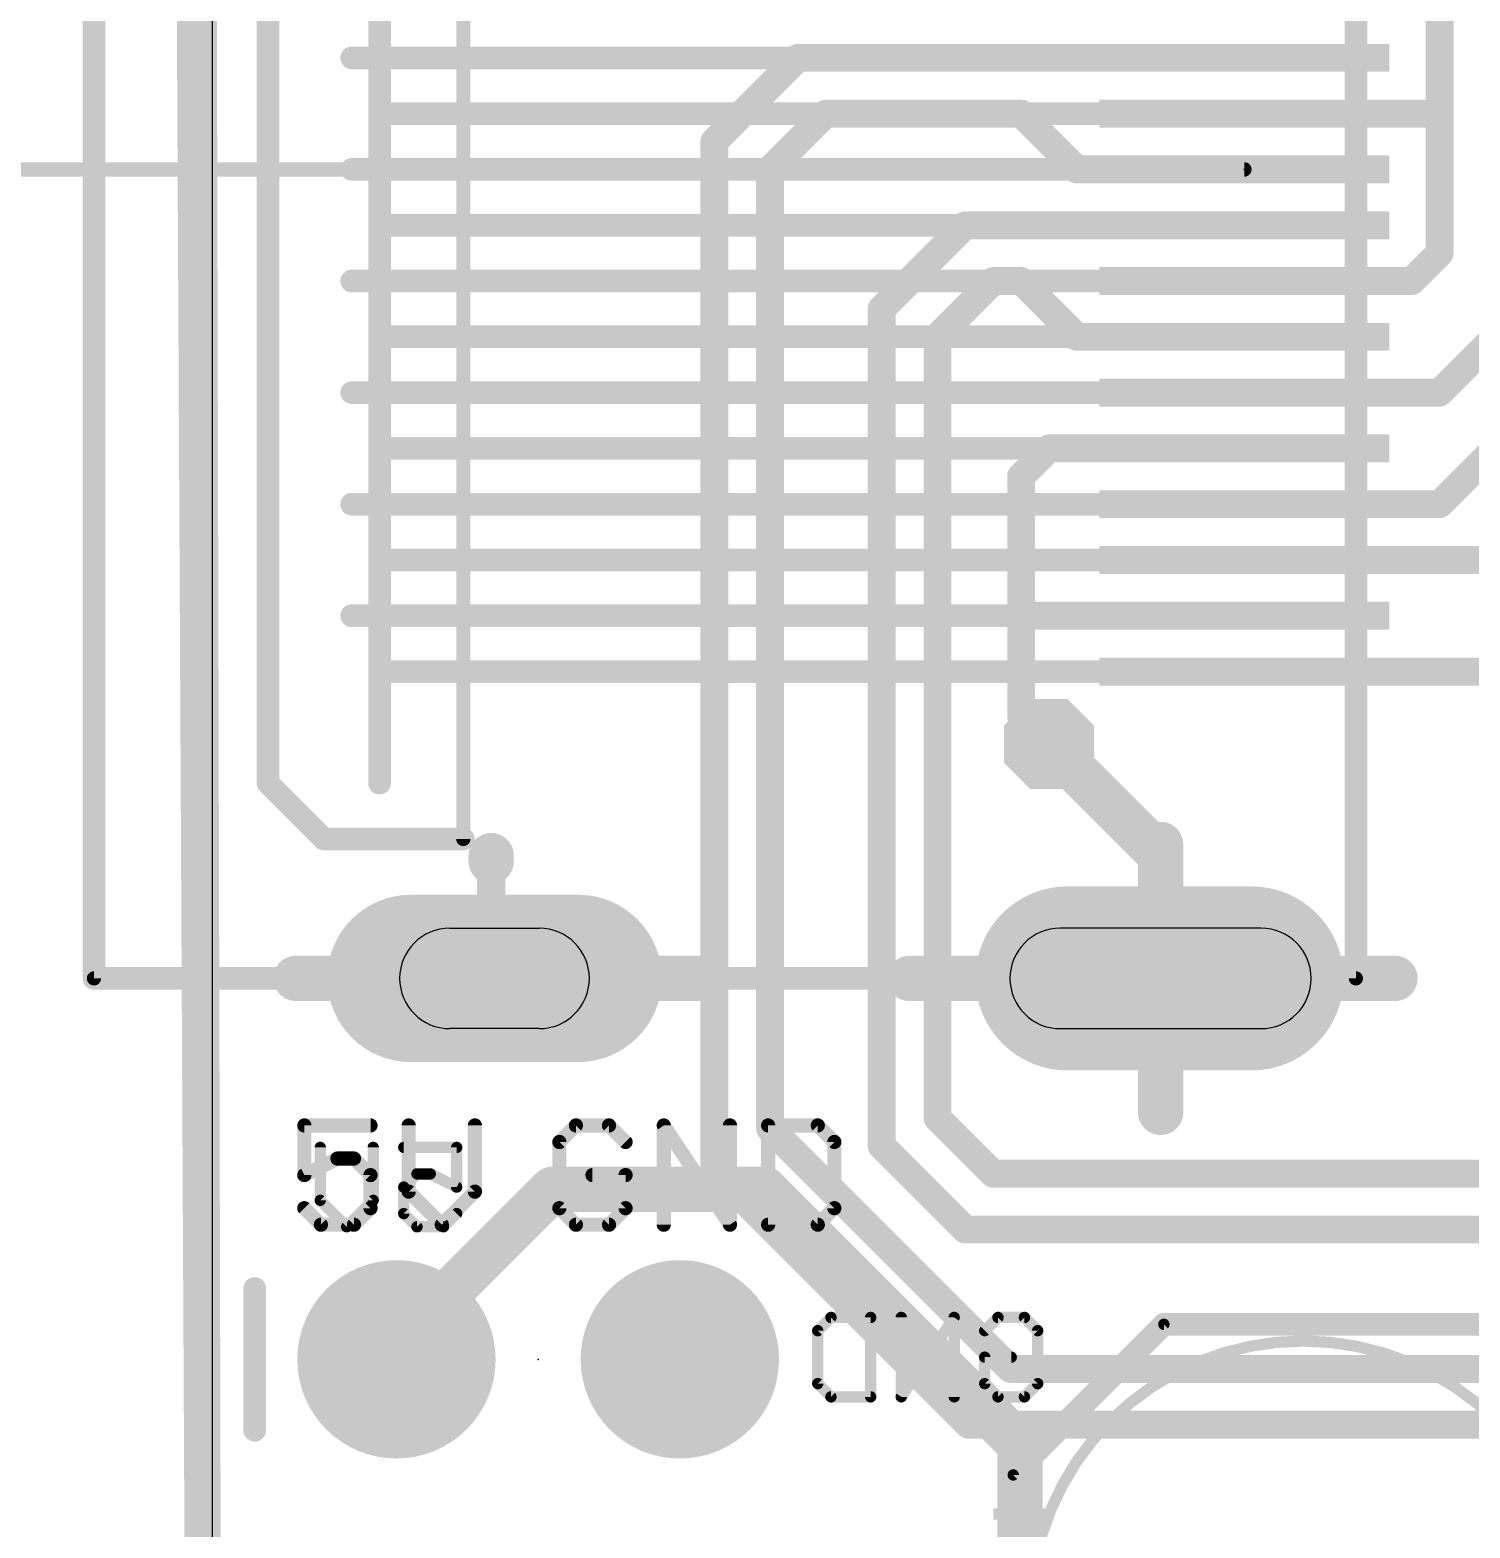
# Model space of a CAD drawing. Extents: x -30 to 79, y -8 to 63.
# Drawn here: x -1.63 to 11.27, y 19.82 to 33.25 of the extents above; entities that cross this region are included whole.
import ezdxf

# ---------------------------------------------------------------- set-up
doc = ezdxf.new("R2010")
doc.units = 0
for name, color, linetype in [('1', 12, 'CONTINUOUS'), ('16', 132, 'CONTINUOUS'), ('17', 110, 'CONTINUOUS'), ('18', 3, 'CONTINUOUS'), ('20', 53, 'CONTINUOUS'), ('21', 40, 'CONTINUOUS'), ('22', 6, 'CONTINUOUS'), ('23', 40, 'CONTINUOUS'), ('39', 12, 'CONTINUOUS'), ('41', 12, 'CONTINUOUS'), ('47', 253, 'CONTINUOUS'), ('51', 253, 'CONTINUOUS')]:
    doc.layers.add(name, color=color, linetype=linetype)

# ---------------------------------------------------------------- blocks, each defined once
blk = doc.blocks.new('RECT')
blk.add_solid([(-0.5, -0.5), (0.5, -0.5), (-0.5, 0.5), (0.5, 0.5)])
blk = doc.blocks.new('ROUNDP')
at = {"const_width": 0.5}
blk.add_lwpolyline([(0, -0.25, 1), (0, 0.25, 1), (0, -0.25)], format="xyb", dxfattribs=at)
blk = doc.blocks.new('LONGP100')
at = {"const_width": 1}
blk.add_lwpolyline([(-0.5, 0), (0.5, 0)], dxfattribs=at)
at = {"const_width": 0.5}
for points in [[(-0.5, 0.25, 1), (-0.5, -0.25)], [(0.5, -0.25, 1), (0.5, 0.25)]]:
    blk.add_lwpolyline(points, format="xyb", dxfattribs=at)
blk = doc.blocks.new('OCTAGONV')
at = {"const_width": 0.5}
blk.add_lwpolyline([(-0.25, -0.1036), (-0.25, 0.1036), (-0.1036, 0.25), (0.1036, 0.25), (0.25, 0.1036), (0.25, -0.1036), (0.1036, -0.25), (-0.1036, -0.25), (-0.25, -0.1036), (-0.25, 0.1036)], dxfattribs=at)

msp = doc.modelspace()

# ---------------------------------------------------------------- linework, layer by layer
at = {"layer": '1'}
for points, const_width in [([(0, 0), (-0.254, 50.762)], 0.3), ([(11, 32.5), (11, 35.25)], 0.25), ([(5.25, 33), (4.5, 32.25)], 0.25), ([(9.25, 33), (5.25, 33)], 0.25), ([(5.5, 32.5), (5, 32)], 0.25), ([(7.25, 32.5), (5.5, 32.5)], 0.25), ([(7.75, 32), (7.25, 32.5)], 0.25), ([(11, 32.5), (9.25, 32.5)], 0.25), ([(11, 31.25), (11, 32.5)], 0.25), ([(4.5, 32.25), (4.5, 23.028)], 0.25), ([(5, 32), (5, 23.405)], 0.25), ([(9.25, 32), (7.75, 32)], 0.25), ([(6.75, 31.5), (6, 30.75)], 0.25), ([(9.25, 31.5), (6.75, 31.5)], 0.25), ([(10.75, 31), (11, 31.25)], 0.25), ([(6.5, 30.5), (7, 31)], 0.25), ([(7, 31), (7.25, 31)], 0.25), ([(7.25, 31), (7.75, 30.5)], 0.25), ([(9.25, 31), (10.75, 31)], 0.25), ([(6, 30.75), (6, 23.25)], 0.25), ([(6.5, 23.5), (6.5, 30.5)], 0.25), ([(7.75, 30.5), (9.25, 30.5)], 0.25), ([(11, 30), (11.5, 30.5)], 0.25), ([(9.25, 30), (11, 30)], 0.25), ([(11, 29), (12, 30)], 0.25), ([(7.5, 29.5), (7.25, 29.25)], 0.25), ([(9.25, 29.5), (7.5, 29.5)], 0.25), ([(7.25, 29.25), (7.25, 28)], 0.25), ([(9.25, 29), (11, 29)], 0.25), ([(9.25, 28.5), (12, 28.5)], 0.25), ([(7.25, 28), (7.25, 27.1)], 0.25), ([(9.25, 28), (7.25, 28)], 0.25), ([(9.25, 27.5), (11.75, 27.5)], 0.25), ([(7.25, 27.1), (7.5, 26.85)], 0.25), ([(8.49, 25.86), (7.5, 26.85)], 0.4), ([(2.5, 25.85), (2.5, 25.8)], 0.4064), ([(8.5, 25.95), (8.5, 24.75)], 0.4064), ([(2.5, 24.75), (2.5, 25.8)], 0.254), ([(8.49, 24.75), (8.49, 25.86)], 0.3048), ([(0.75, 24.75), (2.5, 24.75)], 0.4064), ([(8.5, 24.75), (10.6, 24.75)], 0.4064), ([(5, 23.405), (7.155, 21.25)], 0.25), ([(7, 23), (6.5, 23.5)], 0.25), ([(6, 23.25), (6.75, 22.5)], 0.25), ([(4.5, 23.028), (6.778, 20.75)], 0.25), ([(15.75, 23), (7, 23)], 0.25), ([(16, 22.5), (6.75, 22.5)], 0.25), ([(7.155, 21.25), (16.75, 21.25)], 0.25), ([(6.778, 20.75), (17, 20.75)], 0.25)]:
    msp.add_lwpolyline(points, dxfattribs=dict(at, const_width=const_width))
for points, const_width in [([(5.25, 33.0625, 1), (5.25, 32.9375)], 0.125), ([(5.2942, 32.9558, 1), (5.2058, 33.0442)], 0.125), ([(9.25, 32.9375, 1), (9.25, 33.0625)], 0.125), ([(5.5, 32.5625, 1), (5.5, 32.4375)], 0.125), ([(5.5442, 32.4558, 1), (5.4558, 32.5442)], 0.125), ([(7.2942, 32.5442, 1), (7.2058, 32.4558)], 0.125), ([(7.25, 32.4375, 1), (7.25, 32.5625)], 0.125), ([(9.25, 32.5625, 1), (9.25, 32.4375)], 0.125), ([(11.0625, 32.5, 1), (10.9375, 32.5)], 0.125), ([(11, 32.4375, 1), (11, 32.5625)], 0.125), ([(10.9375, 32.5, 1), (11.0625, 32.5)], 0.125), ([(4.5625, 32.25, 1), (4.4375, 32.25)], 0.125), ([(4.4558, 32.2942, 1), (4.5442, 32.2058)], 0.125), ([(5.0625, 32, 1), (4.9375, 32)], 0.125), ([(4.9558, 32.0442, 1), (5.0442, 31.9558)], 0.125), ([(7.75, 32.0625, 1), (7.75, 31.9375)], 0.125), ([(7.7058, 31.9558, 1), (7.7942, 32.0442)], 0.125), ([(9.25, 31.9375, 1), (9.25, 32.0625)], 0.125), ([(6.75, 31.5625, 1), (6.75, 31.4375)], 0.125), ([(6.7942, 31.4558, 1), (6.7058, 31.5442)], 0.125), ([(9.25, 31.4375, 1), (9.25, 31.5625)], 0.125), ([(10.9375, 31.25, 1), (11.0625, 31.25)], 0.125), ([(11.0442, 31.2058, 1), (10.9558, 31.2942)], 0.125), ([(7, 31.0625, 1), (7, 30.9375)], 0.125), ([(7.0442, 30.9558, 1), (6.9558, 31.0442)], 0.125), ([(7.2942, 31.0442, 1), (7.2058, 30.9558)], 0.125), ([(7.25, 30.9375, 1), (7.25, 31.0625)], 0.125), ([(9.25, 31.0625, 1), (9.25, 30.9375)], 0.125), ([(10.7058, 31.0442, 1), (10.7942, 30.9558)], 0.125), ([(10.75, 30.9375, 1), (10.75, 31.0625)], 0.125), ([(6.0625, 30.75, 1), (5.9375, 30.75)], 0.125), ([(5.9558, 30.7942, 1), (6.0442, 30.7058)], 0.125), ([(6.5625, 30.5, 1), (6.4375, 30.5)], 0.125), ([(7.75, 30.5625, 1), (7.75, 30.4375)], 0.125), ([(9.25, 30.4375, 1), (9.25, 30.5625)], 0.125), ([(6.4558, 30.5442, 1), (6.5442, 30.4558)], 0.125), ([(7.7058, 30.4558, 1), (7.7942, 30.5442)], 0.125), ([(9.25, 30.0625, 1), (9.25, 29.9375)], 0.125), ([(10.9558, 30.0442, 1), (11.0442, 29.9558)], 0.125), ([(11, 29.9375, 1), (11, 30.0625)], 0.125), ([(7.5, 29.5625, 1), (7.5, 29.4375)], 0.125), ([(7.5442, 29.4558, 1), (7.4558, 29.5442)], 0.125), ([(9.25, 29.4375, 1), (9.25, 29.5625)], 0.125), ([(7.3125, 29.25, 1), (7.1875, 29.25)], 0.125), ([(7.2058, 29.2942, 1), (7.2942, 29.2058)], 0.125), ([(9.25, 29.0625, 1), (9.25, 28.9375)], 0.125), ([(10.9558, 29.0442, 1), (11.0442, 28.9558)], 0.125), ([(11, 28.9375, 1), (11, 29.0625)], 0.125), ([(9.25, 28.5625, 1), (9.25, 28.4375)], 0.125), ([(7.3125, 28, 1), (7.1875, 28)], 0.125), ([(7.25, 28.0625, 1), (7.25, 27.9375)], 0.125), ([(7.1875, 28, 1), (7.3125, 28)], 0.125), ([(9.25, 27.9375, 1), (9.25, 28.0625)], 0.125), ([(9.25, 27.5625, 1), (9.25, 27.4375)], 0.125), ([(7.2942, 27.1442, 1), (7.2058, 27.0558)], 0.125), ([(7.1875, 27.1, 1), (7.3125, 27.1)], 0.125), ([(7.5707, 26.9207, 1), (7.4293, 26.7793)], 0.2), ([(7.4558, 26.8058, 1), (7.5442, 26.8942)], 0.125), ([(2.6016, 25.85, 1), (2.3984, 25.85)], 0.2032), ([(8.6016, 25.95, 1), (8.3984, 25.95)], 0.2032), ([(2.5635, 25.8, 1), (2.4365, 25.8)], 0.127), ([(8.4193, 25.7893, 1), (8.5607, 25.9307)], 0.2), ([(8.5662, 25.86, 1), (8.4138, 25.86)], 0.1524), ([(2.3984, 25.8, 1), (2.6016, 25.8)], 0.2032), ([(0.75, 24.8516, 1), (0.75, 24.6484)], 0.2032), ([(2.5, 24.6484, 1), (2.5, 24.8516)], 0.2032), ([(8.5, 24.8516, 1), (8.5, 24.6484)], 0.2032), ([(8.3984, 24.75, 1), (8.6016, 24.75)], 0.2032), ([(10.6, 24.6484, 1), (10.6, 24.8516)], 0.2032), ([(2.4365, 24.75, 1), (2.5635, 24.75)], 0.127), ([(8.4138, 24.75, 1), (8.5662, 24.75)], 0.1524), ([(5.0442, 23.4492, 1), (4.9558, 23.3608)], 0.125), ([(6.5442, 23.5442, 1), (6.4558, 23.4558)], 0.125), ([(6.4375, 23.5, 1), (6.5625, 23.5)], 0.125), ([(4.9375, 23.405, 1), (5.0625, 23.405)], 0.125), ([(6.0442, 23.2942, 1), (5.9558, 23.2058)], 0.125), ([(5.9375, 23.25, 1), (6.0625, 23.25)], 0.125), ([(4.5442, 23.0722, 1), (4.4558, 22.9838)], 0.125), ([(7, 23.0625, 1), (7, 22.9375)], 0.125), ([(6.9558, 22.9558, 1), (7.0442, 23.0442)], 0.125), ([(4.4375, 23.028, 1), (4.5625, 23.028)], 0.125), ([(6.75, 22.5625, 1), (6.75, 22.4375)], 0.125), ([(6.7058, 22.4558, 1), (6.7942, 22.5442)], 0.125), ([(7.155, 21.3125, 1), (7.155, 21.1875)], 0.125), ([(7.1108, 21.2058, 1), (7.1992, 21.2942)], 0.125), ([(6.778, 20.8125, 1), (6.778, 20.6875)], 0.125), ([(6.7338, 20.7058, 1), (6.8222, 20.7942)], 0.125)]:
    msp.add_lwpolyline(points, format="xyb", dxfattribs=dict(at, const_width=const_width))
at = {"layer": '16'}
for points, const_width in [([(0, 0), (-0.127, 50.889)], 0.25), ([(8.5, 25.95), (8.5, 23.55)], 0.4064), ([(0.75, 24.75), (4.35, 24.75)], 0.4064), ([(6.25, 24.75), (10.55, 24.75)], 0.4064), ([(1.651, 21.463), (3.048, 22.86)], 0.4064), ([(3.048, 22.86), (4.953, 22.86)], 0.4064), ([(4.953, 22.86), (7.239, 20.574)], 0.4064), ([(1.651, 21.336), (1.651, 21.463)], 0.4064), ([(7.239, 20.574), (7.239, 18.811)], 0.4064)]:
    msp.add_lwpolyline(points, dxfattribs=dict(at, const_width=const_width))
at = {"layer": '16', "const_width": 0.2032}
for points in [[(8.6016, 25.95, 1), (8.3984, 25.95)], [(0.75, 24.8516, 1), (0.75, 24.6484)], [(4.35, 24.6484, 1), (4.35, 24.8516)], [(6.25, 24.8516, 1), (6.25, 24.6484)], [(10.55, 24.6484, 1), (10.55, 24.8516)], [(8.3984, 23.55, 1), (8.6016, 23.55)], [(3.048, 22.9616, 1), (3.048, 22.7584)], [(3.1198, 22.7882, 1), (2.9762, 22.9318)], [(5.0248, 22.9318, 1), (4.8812, 22.7882)], [(4.953, 22.7584, 1), (4.953, 22.9616)], [(1.7526, 21.463, 1), (1.5494, 21.463)], [(1.5792, 21.5348, 1), (1.7228, 21.3912)], [(1.5494, 21.336, 1), (1.7526, 21.336)], [(7.3406, 20.574, 1), (7.1374, 20.574)], [(7.1672, 20.5022, 1), (7.3108, 20.6458)]]:
    msp.add_lwpolyline(points, format="xyb", dxfattribs=at)
at = {"layer": '20'}
for p, q in [((0, 45.72), (0, 5.08)), ((2.13, 25.2), (2.93, 25.2)), ((9.4, 25.2), (7.6, 25.2)), ((2.93, 24.3), (2.13, 24.3)), ((7.6, 24.3), (9.4, 24.3))]:
    msp.add_line(p, q, dxfattribs=at)
for centre, start, end in [((2.13, 24.75), 90, 180), ((2.93, 24.75), 0, 90), ((7.6, 24.75), 90, 180), ((9.4, 24.75), 0, 90), ((2.13, 24.75), 180, 270), ((2.93, 24.75), 270, 0), ((7.6, 24.75), 180, 270), ((9.4, 24.75), 270, 0)]:
    msp.add_arc(centre, 0.45, start, end, dxfattribs=at)
at = {"layer": '21'}
for points, const_width in [([(-1.06, 39.25), (-1.06, 24.75)], 0.2032), ([(10.25, 27), (10.25, 25.25)], 0.2032), ([(-1.06, 24.75), (0.75, 24.75)], 0.2032), ([(4.25, 24.75), (6.5, 24.75)], 0.2032), ([(1.4187, 23.4323), (0.8255, 23.4323)], 0.127), ([(0.8255, 23.4323), (0.8255, 22.9874)], 0.127), ([(1.761, 23.4323), (1.761, 22.8391)], 0.127), ([(2.3542, 22.8391), (2.3542, 23.4323)], 0.127), ([(3.2598, 23.4323), (3.1115, 23.284)], 0.127), ([(3.5564, 23.4323), (3.2598, 23.4323)], 0.127), ([(3.7047, 23.284), (3.5564, 23.4323)], 0.127), ([(4.047, 22.5425), (4.047, 23.4323)], 0.127), ([(4.047, 23.4323), (4.6402, 22.5425)], 0.127), ([(4.6402, 22.5425), (4.6402, 23.4323)], 0.127), ([(4.9825, 23.4323), (4.9825, 22.5425)], 0.127), ([(5.4274, 23.4323), (4.9825, 23.4323)], 0.127), ([(5.5757, 23.284), (5.4274, 23.4323)], 0.127), ([(3.1115, 23.284), (3.1115, 22.6908)], 0.127), ([(5.5757, 22.6908), (5.5757, 23.284)], 0.127), ([(0.8255, 22.9874), (1.1221, 23.1357)], 0.127), ([(1.1221, 23.1357), (1.2704, 23.1357)], 0.127), ([(1.2704, 23.1357), (1.4187, 22.9874)], 0.127), ([(1.4187, 22.9874), (1.4187, 22.6908)], 0.127), ([(3.7047, 22.9874), (3.4081, 22.9874)], 0.127), ([(3.7047, 22.6908), (3.7047, 22.9874)], 0.127), ([(1.761, 22.8391), (2.0576, 22.5425)], 0.127), ([(2.0576, 22.5425), (2.3542, 22.8391)], 0.127), ([(0.9738, 22.5425), (0.8255, 22.6908)], 0.127), ([(1.4187, 22.6908), (1.2704, 22.5425)], 0.127), ([(3.1115, 22.6908), (3.2598, 22.5425)], 0.127), ([(3.5564, 22.5425), (3.7047, 22.6908)], 0.127), ([(5.4274, 22.5425), (5.5757, 22.6908)], 0.127), ([(1.2704, 22.5425), (0.9738, 22.5425)], 0.127), ([(3.2598, 22.5425), (3.5564, 22.5425)], 0.127), ([(4.9825, 22.5425), (5.4274, 22.5425)], 0.127), ([(7.179, 20.3), (8.529, 21.65)], 0.2032), ([(8.529, 21.65), (12.379, 21.65)], 0.2032), ([(7.179, 20), (7.179, 20.3)], 0.2032)]:
    msp.add_lwpolyline(points, dxfattribs=dict(at, const_width=const_width))
for points, const_width in [([(10.3008, 27, 1), (10.1992, 27)], 0.1016), ([(10.1992, 25.25, 1), (10.3008, 25.25)], 0.1016), ([(-1.06, 24.8008, 1), (-1.06, 24.6992)], 0.1016), ([(0.75, 24.6992, 1), (0.75, 24.8008)], 0.1016), ([(4.25, 24.8008, 1), (4.25, 24.6992)], 0.1016), ([(6.5, 24.6992, 1), (6.5, 24.8008)], 0.1016), ([(-1.1108, 24.75, 1), (-1.0092, 24.75)], 0.1016), ([(0.8573, 23.4323, 1), (0.7937, 23.4323)], 0.0635), ([(0.8255, 23.464, 1), (0.8255, 23.4005)], 0.0635), ([(1.4187, 23.4005, 1), (1.4187, 23.464)], 0.0635), ([(1.7928, 23.4323, 1), (1.7293, 23.4323)], 0.0635), ([(2.3859, 23.4323, 1), (2.3224, 23.4323)], 0.0635), ([(3.2598, 23.464, 1), (3.2598, 23.4005)], 0.0635), ([(3.2822, 23.4098, 1), (3.2373, 23.4547)], 0.0635), ([(3.5788, 23.4547, 1), (3.5339, 23.4098)], 0.0635), ([(3.5564, 23.4005, 1), (3.5564, 23.464)], 0.0635), ([(4.0788, 23.4323, 1), (4.0153, 23.4323)], 0.0635), ([(4.0734, 23.4499, 1), (4.0206, 23.4146)], 0.0635), ([(4.6719, 23.4323, 1), (4.6084, 23.4323)], 0.0635), ([(5.0143, 23.4323, 1), (4.9508, 23.4323)], 0.0635), ([(4.9825, 23.464, 1), (4.9825, 23.4005)], 0.0635), ([(5.4499, 23.4547, 1), (5.405, 23.4098)], 0.0635), ([(5.4274, 23.4005, 1), (5.4274, 23.464)], 0.0635), ([(3.1433, 23.284, 1), (3.0797, 23.284)], 0.0635), ([(3.089, 23.3064, 1), (3.134, 23.2615)], 0.0635), ([(3.6822, 23.2615, 1), (3.7271, 23.3064)], 0.0635), ([(5.6075, 23.284, 1), (5.544, 23.284)], 0.0635), ([(5.5533, 23.2615, 1), (5.5982, 23.3064)], 0.0635), ([(1.1221, 23.1674, 1), (1.1221, 23.1039)], 0.0635), ([(1.1363, 23.1073, 1), (1.1079, 23.1641)], 0.0635), ([(1.2928, 23.1581, 1), (1.2479, 23.1132)], 0.0635), ([(1.2704, 23.1039, 1), (1.2704, 23.1674)], 0.0635), ([(0.7937, 22.9874, 1), (0.8573, 22.9874)], 0.0635), ([(0.8113, 23.0158, 1), (0.8397, 22.959)], 0.0635), ([(1.4504, 22.9874, 1), (1.3869, 22.9874)], 0.0635), ([(1.3962, 22.9649, 1), (1.4411, 23.0098)], 0.0635), ([(3.4081, 23.0191, 1), (3.4081, 22.9556)], 0.0635), ([(3.7364, 22.9874, 1), (3.6729, 22.9874)], 0.0635), ([(3.7047, 22.9556, 1), (3.7047, 23.0191)], 0.0635), ([(1.7835, 22.8615, 1), (1.7386, 22.8166)], 0.0635), ([(1.7293, 22.8391, 1), (1.7928, 22.8391)], 0.0635), ([(2.3224, 22.8391, 1), (2.3859, 22.8391)], 0.0635), ([(2.3766, 22.8166, 1), (2.3317, 22.8615)], 0.0635), ([(0.848, 22.7132, 1), (0.803, 22.6683)], 0.0635), ([(1.3869, 22.6908, 1), (1.4504, 22.6908)], 0.0635), ([(1.4411, 22.6683, 1), (1.3962, 22.7132)], 0.0635), ([(3.0797, 22.6908, 1), (3.1433, 22.6908)], 0.0635), ([(3.134, 22.7132, 1), (3.089, 22.6683)], 0.0635), ([(3.6729, 22.6908, 1), (3.7364, 22.6908)], 0.0635), ([(3.7271, 22.6683, 1), (3.6822, 22.7132)], 0.0635), ([(5.544, 22.6908, 1), (5.6075, 22.6908)], 0.0635), ([(5.5982, 22.6683, 1), (5.5533, 22.7132)], 0.0635), ([(0.9738, 22.5742, 1), (0.9738, 22.5108)], 0.0635), ([(0.9513, 22.52, 1), (0.9962, 22.565)], 0.0635), ([(1.2479, 22.565, 1), (1.2928, 22.52)], 0.0635), ([(1.2704, 22.5108, 1), (1.2704, 22.5742)], 0.0635), ([(2.0352, 22.565, 1), (2.0801, 22.52)], 0.0635), ([(2.0352, 22.52, 1), (2.0801, 22.565)], 0.0635), ([(3.2598, 22.5742, 1), (3.2598, 22.5108)], 0.0635), ([(3.2373, 22.52, 1), (3.2822, 22.565)], 0.0635), ([(3.5339, 22.565, 1), (3.5788, 22.52)], 0.0635), ([(3.5564, 22.5108, 1), (3.5564, 22.5742)], 0.0635), ([(4.0153, 22.5425, 1), (4.0788, 22.5425)], 0.0635), ([(4.6084, 22.5425, 1), (4.6719, 22.5425)], 0.0635), ([(4.6138, 22.5249, 1), (4.6666, 22.5601)], 0.0635), ([(4.9825, 22.5742, 1), (4.9825, 22.5108)], 0.0635), ([(4.9508, 22.5425, 1), (5.0143, 22.5425)], 0.0635), ([(5.405, 22.565, 1), (5.4499, 22.52)], 0.0635), ([(5.4274, 22.5108, 1), (5.4274, 22.5742)], 0.0635), ([(8.529, 21.7008, 1), (8.529, 21.5992)], 0.1016), ([(8.5649, 21.6141, 1), (8.4931, 21.6859)], 0.1016), ([(7.2298, 20.3, 1), (7.1282, 20.3)], 0.1016), ([(7.1431, 20.3359, 1), (7.2149, 20.2641)], 0.1016), ([(7.1282, 20, 1), (7.2298, 20)], 0.1016)]:
    msp.add_lwpolyline(points, format="xyb", dxfattribs=dict(at, const_width=const_width))
at = {"layer": '22', "const_width": 0.1016}
for points in [[(0.9682, 22.7611), (0.9682, 23.2356)], [(1.4428, 23.2356), (1.4428, 22.7611)], [(1.7167, 23.2356), (2.1912, 23.2356)], [(2.1912, 23.2356), (2.1912, 22.8797)], [(1.8353, 22.9983), (1.7167, 22.8797)], [(1.9539, 22.9983), (1.8353, 22.9983)], [(2.1912, 22.8797), (1.9539, 22.9983)], [(1.7167, 22.8797), (1.7167, 22.6424)], [(1.2055, 22.5238), (0.9682, 22.7611)], [(1.4428, 22.7611), (1.2055, 22.5238)], [(1.7167, 22.6424), (1.8353, 22.5238)], [(2.0726, 22.5238), (2.1912, 22.6424)], [(1.8353, 22.5238), (2.0726, 22.5238)], [(5.4268, 21.593), (5.5455, 21.7116)], [(5.5455, 21.7116), (5.9014, 21.7116)], [(5.9014, 21.7116), (5.9014, 20.9998)], [(6.6498, 21.7116), (6.1752, 20.9998)], [(6.1752, 20.9998), (6.1752, 21.7116)], [(6.6498, 20.9998), (6.6498, 21.7116)], [(6.9237, 21.593), (7.0423, 21.7116)], [(7.0423, 21.7116), (7.2796, 21.7116)], [(7.2796, 21.7116), (7.3982, 21.593)], [(5.4268, 21.1184), (5.4268, 21.593)], [(7.3982, 21.593), (7.3982, 21.1184)], [(6.9237, 21.1184), (6.9237, 21.3557)], [(6.9237, 21.3557), (7.1609, 21.3557)], [(5.5455, 20.9998), (5.4268, 21.1184)], [(7.0423, 20.9998), (6.9237, 21.1184)], [(7.3982, 21.1184), (7.2796, 20.9998)], [(5.9014, 20.9998), (5.5455, 20.9998)], [(7.2796, 20.9998), (7.0423, 20.9998)]]:
    msp.add_lwpolyline(points, dxfattribs=at)
at = {"layer": '22', "const_width": 0.0508}
for points in [[(0.9936, 23.2356, 1), (0.9428, 23.2356)], [(1.4682, 23.2356, 1), (1.4174, 23.2356)], [(1.7167, 23.261, 1), (1.7167, 23.2102)], [(2.2166, 23.2356, 1), (2.1658, 23.2356)], [(2.1912, 23.2102, 1), (2.1912, 23.261)], [(1.8353, 23.0237, 1), (1.8353, 22.9729)], [(1.8533, 22.9804, 1), (1.8173, 23.0163)], [(1.9653, 23.0211, 1), (1.9426, 22.9756)], [(1.9539, 22.9729, 1), (1.9539, 23.0237)], [(1.6987, 22.8977, 1), (1.7346, 22.8617)], [(1.7421, 22.8797, 1), (1.6913, 22.8797)], [(2.1658, 22.8797, 1), (2.2166, 22.8797)], [(2.1798, 22.857, 1), (2.2026, 22.9024)], [(0.9428, 22.7611, 1), (0.9936, 22.7611)], [(0.9862, 22.779, 1), (0.9503, 22.7431)], [(1.4174, 22.7611, 1), (1.4682, 22.7611)], [(1.4607, 22.7431, 1), (1.4248, 22.779)], [(1.7346, 22.6604, 1), (1.6987, 22.6245)], [(2.2092, 22.6245, 1), (2.1732, 22.6604)], [(1.1876, 22.5418, 1), (1.2235, 22.5058)], [(1.1876, 22.5058, 1), (1.2235, 22.5418)], [(1.6913, 22.6424, 1), (1.7421, 22.6424)], [(1.8353, 22.5492, 1), (1.8353, 22.4984)], [(1.8173, 22.5058, 1), (1.8533, 22.5418)], [(2.0546, 22.5418, 1), (2.0905, 22.5058)], [(2.0726, 22.4984, 1), (2.0726, 22.5492)], [(5.5455, 21.737, 1), (5.5455, 21.6862)], [(5.5634, 21.6936, 1), (5.5275, 21.7296)], [(5.9268, 21.7116, 1), (5.876, 21.7116)], [(5.9014, 21.6862, 1), (5.9014, 21.737)], [(6.2006, 21.7116, 1), (6.1498, 21.7116)], [(6.6752, 21.7116, 1), (6.6244, 21.7116)], [(6.6709, 21.6975, 1), (6.6287, 21.7257)], [(7.0423, 21.737, 1), (7.0423, 21.6862)], [(7.0603, 21.6936, 1), (7.0243, 21.7296)], [(7.2975, 21.7296, 1), (7.2616, 21.6936)], [(7.2796, 21.6862, 1), (7.2796, 21.737)], [(5.4522, 21.593, 1), (5.4014, 21.593)], [(5.4089, 21.6109, 1), (5.4448, 21.575)], [(6.9057, 21.6109, 1), (6.9416, 21.575)], [(7.4236, 21.593, 1), (7.3728, 21.593)], [(7.3802, 21.575, 1), (7.4162, 21.6109)], [(6.9491, 21.3557, 1), (6.8983, 21.3557)], [(6.9237, 21.3811, 1), (6.9237, 21.3303)], [(7.1609, 21.3303, 1), (7.1609, 21.3811)], [(5.4014, 21.1184, 1), (5.4522, 21.1184)], [(5.4448, 21.1364, 1), (5.4089, 21.1005)], [(6.9416, 21.1364, 1), (6.9057, 21.1005)], [(6.8983, 21.1184, 1), (6.9491, 21.1184)], [(7.3728, 21.1184, 1), (7.4236, 21.1184)], [(7.4162, 21.1005, 1), (7.3802, 21.1364)], [(5.5455, 21.0252, 1), (5.5455, 20.9744)], [(5.5275, 20.9818, 1), (5.5634, 21.0178)], [(5.876, 20.9998, 1), (5.9268, 20.9998)], [(5.9014, 20.9744, 1), (5.9014, 21.0252)], [(6.1541, 21.0139, 1), (6.1964, 20.9857)], [(6.1498, 20.9998, 1), (6.2006, 20.9998)], [(6.6244, 20.9998, 1), (6.6752, 20.9998)], [(7.0423, 21.0252, 1), (7.0423, 20.9744)], [(7.0243, 20.9818, 1), (7.0603, 21.0178)], [(7.2616, 21.0178, 1), (7.2975, 20.9818)], [(7.2796, 20.9744, 1), (7.2796, 21.0252)]]:
    msp.add_lwpolyline(points, format="xyb", dxfattribs=at)
at = {"layer": '23'}
for p in [(9.25, 32), (2.921, 21.336)]:
    msp.add_point(p, dxfattribs=at)
at = {"layer": '39', "const_width": 0.127}
for points in [[(-1.06, 39.25), (-1.06, 24.75)], [(10.25, 39.25), (10.25, 24.75)], [(-1.06, 24.75), (10.25, 24.75)]]:
    msp.add_lwpolyline(points, dxfattribs=at)
at = {"layer": '39', "const_width": 0.0635}
for points in [[(-1.06, 24.7817, 1), (-1.06, 24.7183)], [(-1.0917, 24.75, 1), (-1.0283, 24.75)], [(10.2182, 24.75, 1), (10.2818, 24.75)], [(10.25, 24.7183, 1), (10.25, 24.7817)]]:
    msp.add_lwpolyline(points, format="xyb", dxfattribs=at)
at = {"layer": '47', "const_width": 0.13}
msp.add_lwpolyline([(9.25, 32), (-12.999, 32)], dxfattribs=at)
at = {"layer": '47', "const_width": 0.065}
msp.add_lwpolyline([(9.25, 31.9675, 1), (9.25, 32.0325)], format="xyb", dxfattribs=at)
at = {"layer": '51'}
for points, const_width in [([(-1.06, 39.25), (-1.06, 24.75)], 0.2032), ([(10.25, 39.25), (10.25, 24.75)], 0.2032), ([(2.25, 38), (2.25, 26)], 0.127), ([(0.5, 26.5), (0.5, 37.5)], 0.2032), ([(1.5, 33.5), (1.5, 33)], 0.2032), ([(1.5, 33), (1.25, 33)], 0.2032), ([(1.5, 33), (1.5, 32.5)], 0.2032), ([(8, 33), (1.5, 33)], 0.2032), ([(1.5, 32.5), (1.5, 32)], 0.2032), ([(1.5, 32.5), (1.75, 32.5)], 0.2032), ([(8, 32.5), (1.75, 32.5)], 0.2032), ([(1.5, 32), (1.25, 32)], 0.2032), ([(1.5, 32), (1.5, 31.5)], 0.2032), ([(8, 32), (1.5, 32)], 0.2032), ([(1.5, 31.5), (1.5, 31)], 0.2032), ([(1.5, 31.5), (1.75, 31.5)], 0.2032), ([(8, 31.5), (1.75, 31.5)], 0.2032), ([(1.5, 31), (1.25, 31)], 0.2032), ([(1.5, 31), (1.5, 30.5)], 0.2032), ([(8, 31), (1.5, 31)], 0.2032), ([(1.5, 30.5), (1.5, 30)], 0.2032), ([(1.5, 30.5), (1.75, 30.5)], 0.2032), ([(8, 30.5), (1.75, 30.5)], 0.2032), ([(1.5, 30), (1.25, 30)], 0.2032), ([(1.5, 30), (1.5, 29.5)], 0.2032), ([(8, 30), (1.5, 30)], 0.2032), ([(1.5, 29.5), (1.5, 29)], 0.2032), ([(1.5, 29.5), (1.75, 29.5)], 0.2032), ([(8, 29.5), (1.75, 29.5)], 0.2032), ([(1.5, 29), (1.25, 29)], 0.2032), ([(1.5, 29), (1.5, 28.5)], 0.2032), ([(8, 29), (1.5, 29)], 0.2032), ([(1.5, 28.5), (1.5, 28)], 0.2032), ([(1.5, 28.5), (1.75, 28.5)], 0.2032), ([(8, 28.5), (1.75, 28.5)], 0.2032), ([(1.5, 28), (1.25, 28)], 0.2032), ([(1.5, 28), (1.5, 27.5)], 0.2032), ([(8, 28), (1.5, 28)], 0.2032), ([(1.5, 27.5), (1.5, 26.5)], 0.2032), ([(1.5, 27.5), (1.75, 27.5)], 0.2032), ([(8, 27.5), (1.75, 27.5)], 0.2032), ([(1, 26), (0.5, 26.5)], 0.2032), ([(2.25, 26), (1, 26)], 0.2032), ([(-1.06, 24.75), (10.25, 24.75)], 0.2032), ([(0.381, 21.971), (0.381, 20.701)], 0.2032), ([(7.179, 20.3), (8.529, 21.65)], 0.1016), ([(8.529, 21.65), (12.379, 21.65)], 0.1016), ([(7.179, 17.8), (7.179, 20.3)], 0.1016)]:
    msp.add_lwpolyline(points, dxfattribs=dict(at, const_width=const_width))
for points, const_width in [([(1.25, 33.0508, 1), (1.25, 32.9492)], 0.1016), ([(1.5508, 33, 1), (1.4492, 33)], 0.1016), ([(1.5, 33.0508, 1), (1.5, 32.9492)], 0.1016), ([(1.4492, 33, 1), (1.5508, 33)], 0.1016), ([(1.5, 32.9492, 1), (1.5, 33.0508)], 0.1016), ([(8, 32.9492, 1), (8, 33.0508)], 0.1016), ([(1.5508, 32.5, 1), (1.4492, 32.5)], 0.1016), ([(1.5, 32.5508, 1), (1.5, 32.4492)], 0.1016), ([(1.4492, 32.5, 1), (1.5508, 32.5)], 0.1016), ([(1.75, 32.5508, 1), (1.75, 32.4492)], 0.1016), ([(1.75, 32.4492, 1), (1.75, 32.5508)], 0.1016), ([(8, 32.4492, 1), (8, 32.5508)], 0.1016), ([(1.25, 32.0508, 1), (1.25, 31.9492)], 0.1016), ([(1.5508, 32, 1), (1.4492, 32)], 0.1016), ([(1.5, 32.0508, 1), (1.5, 31.9492)], 0.1016), ([(1.5, 31.9492, 1), (1.5, 32.0508)], 0.1016), ([(8, 31.9492, 1), (8, 32.0508)], 0.1016), ([(1.4492, 32, 1), (1.5508, 32)], 0.1016), ([(1.5508, 31.5, 1), (1.4492, 31.5)], 0.1016), ([(1.5, 31.5508, 1), (1.5, 31.4492)], 0.1016), ([(1.4492, 31.5, 1), (1.5508, 31.5)], 0.1016), ([(1.75, 31.5508, 1), (1.75, 31.4492)], 0.1016), ([(1.75, 31.4492, 1), (1.75, 31.5508)], 0.1016), ([(8, 31.4492, 1), (8, 31.5508)], 0.1016), ([(1.25, 31.0508, 1), (1.25, 30.9492)], 0.1016), ([(1.5508, 31, 1), (1.4492, 31)], 0.1016), ([(1.5, 31.0508, 1), (1.5, 30.9492)], 0.1016), ([(1.4492, 31, 1), (1.5508, 31)], 0.1016), ([(1.5, 30.9492, 1), (1.5, 31.0508)], 0.1016), ([(8, 30.9492, 1), (8, 31.0508)], 0.1016), ([(1.5508, 30.5, 1), (1.4492, 30.5)], 0.1016), ([(1.5, 30.5508, 1), (1.5, 30.4492)], 0.1016), ([(1.4492, 30.5, 1), (1.5508, 30.5)], 0.1016), ([(1.75, 30.5508, 1), (1.75, 30.4492)], 0.1016), ([(1.75, 30.4492, 1), (1.75, 30.5508)], 0.1016), ([(8, 30.4492, 1), (8, 30.5508)], 0.1016), ([(1.25, 30.0508, 1), (1.25, 29.9492)], 0.1016), ([(1.5508, 30, 1), (1.4492, 30)], 0.1016), ([(1.5, 30.0508, 1), (1.5, 29.9492)], 0.1016), ([(1.5, 29.9492, 1), (1.5, 30.0508)], 0.1016), ([(8, 29.9492, 1), (8, 30.0508)], 0.1016), ([(1.4492, 30, 1), (1.5508, 30)], 0.1016), ([(1.5508, 29.5, 1), (1.4492, 29.5)], 0.1016), ([(1.5, 29.5508, 1), (1.5, 29.4492)], 0.1016), ([(1.4492, 29.5, 1), (1.5508, 29.5)], 0.1016), ([(1.75, 29.5508, 1), (1.75, 29.4492)], 0.1016), ([(1.75, 29.4492, 1), (1.75, 29.5508)], 0.1016), ([(8, 29.4492, 1), (8, 29.5508)], 0.1016), ([(1.25, 29.0508, 1), (1.25, 28.9492)], 0.1016), ([(1.5508, 29, 1), (1.4492, 29)], 0.1016), ([(1.5, 29.0508, 1), (1.5, 28.9492)], 0.1016), ([(1.4492, 29, 1), (1.5508, 29)], 0.1016), ([(1.5, 28.9492, 1), (1.5, 29.0508)], 0.1016), ([(8, 28.9492, 1), (8, 29.0508)], 0.1016), ([(1.5508, 28.5, 1), (1.4492, 28.5)], 0.1016), ([(1.5, 28.5508, 1), (1.5, 28.4492)], 0.1016), ([(1.75, 28.5508, 1), (1.75, 28.4492)], 0.1016), ([(1.75, 28.4492, 1), (1.75, 28.5508)], 0.1016), ([(8, 28.4492, 1), (8, 28.5508)], 0.1016), ([(1.4492, 28.5, 1), (1.5508, 28.5)], 0.1016), ([(1.25, 28.0508, 1), (1.25, 27.9492)], 0.1016), ([(1.5508, 28, 1), (1.4492, 28)], 0.1016), ([(1.5, 28.0508, 1), (1.5, 27.9492)], 0.1016), ([(1.5, 27.9492, 1), (1.5, 28.0508)], 0.1016), ([(8, 27.9492, 1), (8, 28.0508)], 0.1016), ([(1.4492, 28, 1), (1.5508, 28)], 0.1016), ([(1.5508, 27.5, 1), (1.4492, 27.5)], 0.1016), ([(1.5, 27.5508, 1), (1.5, 27.4492)], 0.1016), ([(1.4492, 27.5, 1), (1.5508, 27.5)], 0.1016), ([(1.75, 27.5508, 1), (1.75, 27.4492)], 0.1016), ([(1.75, 27.4492, 1), (1.75, 27.5508)], 0.1016), ([(8, 27.4492, 1), (8, 27.5508)], 0.1016), ([(0.5359, 26.5359, 1), (0.4641, 26.4641)], 0.1016), ([(0.4492, 26.5, 1), (0.5508, 26.5)], 0.1016), ([(1.4492, 26.5, 1), (1.5508, 26.5)], 0.1016), ([(1, 26.0508, 1), (1, 25.9492)], 0.1016), ([(0.9641, 25.9641, 1), (1.0359, 26.0359)], 0.1016), ([(2.25, 25.9492, 1), (2.25, 26.0508)], 0.1016), ([(2.2182, 26, 1), (2.2818, 26)], 0.0635), ([(-1.06, 24.8008, 1), (-1.06, 24.6992)], 0.1016), ([(10.25, 24.6992, 1), (10.25, 24.8008)], 0.1016), ([(-1.1108, 24.75, 1), (-1.0092, 24.75)], 0.1016), ([(10.1992, 24.75, 1), (10.3008, 24.75)], 0.1016), ([(0.4318, 21.971, 1), (0.3302, 21.971)], 0.1016), ([(8.529, 21.6754, 1), (8.529, 21.6246)], 0.0508), ([(8.547, 21.632, 1), (8.511, 21.668)], 0.0508), ([(9.779, 16.6, 1), (9.779, 21.5, 1), (9.779, 16.6)], 0.1016), ([(0.3302, 20.701, 1), (0.4318, 20.701)], 0.1016), ([(7.161, 20.318, 1), (7.197, 20.282)], 0.0508), ([(7.2044, 20.3, 1), (7.1536, 20.3)], 0.0508)]:
    msp.add_lwpolyline(points, format="xyb", dxfattribs=dict(at, const_width=const_width))

# ---------------------------------------------------------------- block references
at = {"layer": '1', "xscale": 0.25, "yscale": 2.6, "rotation": 270}
for p in [(9.25, 33), (9.25, 32.5), (9.25, 32), (9.25, 31.5), (9.25, 31), (9.25, 30.5), (9.25, 30), (9.25, 29.5), (9.25, 29), (9.25, 28.5), (9.25, 28), (9.25, 27.5)]:
    msp.add_blockref('RECT', p, dxfattribs=at)
at = {"layer": '17'}
for p, xscale, yscale in [((8.49, 24.75), 1.65, 1.65), ((8.49, 24.75), 1.65, 1.65), ((2.53, 24.75), 1.5, 1.5), ((2.53, 24.75), 1.5, 1.5)]:
    msp.add_blockref('LONGP100', p, dxfattribs=dict(at, xscale=xscale, yscale=yscale))
at = {"layer": '17', "xscale": 1.778, "yscale": 1.778, "rotation": 90}
for p in [(1.651, 21.336), (1.651, 21.336), (4.191, 21.336), (4.191, 21.336)]:
    msp.add_blockref('ROUNDP', p, dxfattribs=at)
at = {"layer": '18', "xscale": 0.8064, "yscale": 0.8064}
msp.add_blockref('OCTAGONV', (7.5, 26.85), dxfattribs=at)
msp.add_blockref('OCTAGONV', (7.5, 26.85), dxfattribs=at)
at = {"layer": '41', "xscale": 0.5, "yscale": 0.1}
msp.add_blockref('RECT', (7.25, 19.95), dxfattribs=at)
at = {"layer": '51', "xscale": 0.508, "yscale": 0.508}
for p in [(1.651, 21.336), (4.191, 21.336)]:
    msp.add_blockref('RECT', p, dxfattribs=at)

doc.saveas('drawing.dxf')
